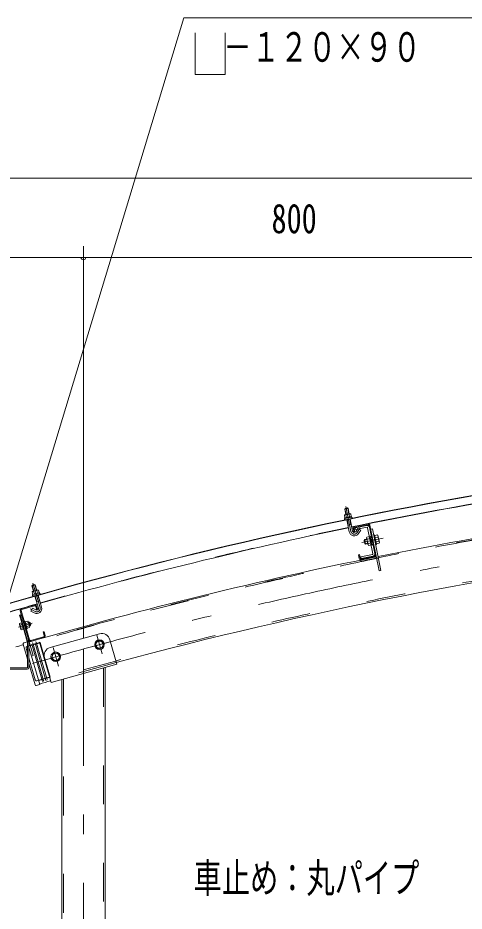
# Model space of a CAD drawing. Units: millimetres, scale not verified. Extents: x -37128 to 37128, y -14700 to 14700.
# Drawn here: x 27249 to 30001, y 5617 to 11123 of the extents above; entities that cross this region are included whole.
import ezdxf
from ezdxf.enums import TextEntityAlignment as Align

# ---------------------------------------------------------------- set-up
doc = ezdxf.new("R2010")
doc.units = ezdxf.units.MM
doc.header["$LTSCALE"] = 60
doc.linetypes.add('USER2', pattern=[10, 4, -6])
doc.linetypes.add('USER3', pattern=[24, 12, -5, 2, -5])
for name, color, linetype, lineweight in [('0-6_2-0BOLD', 7, 'Continuous', 18), ('0-7_2-1HIDDEN', 3, 'USER2', 18), ('0-8_2-2CENTER', 3, 'USER3', 18), ('0-9_2-4THIN', 4, 'Continuous', 18), ('0-A_2-5DIM', 3, 'Continuous', 18)]:
    doc.layers.add(name, color=color, linetype=linetype, lineweight=lineweight)
doc.styles.add('ＭＳ ゴシック', font='')
doc.styles.get('ＭＳ ゴシック').set_extended_font_data('MS Gothic')

msp = doc.modelspace()

# ---------------------------------------------------------------- linework, layer by layer
at = {"layer": '0-6_2-0BOLD'}
for p, q in [((29264.56, 8095.58), (29271.45, 8061.26)), ((29272.18, 8059.65), (29275.28, 8044.18)), ((29295.1, 8048.16), (29291.99, 8063.63)), ((29277.72, 8030.03), (29292.65, 7955.67)), ((29284.61, 7995.72), (29305.2, 7999.85)), ((29313.24, 7959.8), (29298.31, 8034.17)), ((29326.14, 7987.99), (29407.13, 8004.25)), ((29408.23, 7998.76), (29327.25, 7982.5)), ((29400.61, 7994.02), (29328.55, 7979.55)), ((29402.82, 7983.04), (29330.76, 7968.57)), ((29414.82, 7994.38), (29451.75, 7810.45)), ((29322.86, 7975.91), (29327.54, 7952.57)), ((29330.76, 7968.57), (29328.55, 7979.55)), ((29438.49, 7819.56), (29406.11, 7980.84)), ((29387.98, 7907.59), (29393.49, 7880.14)), ((29423.84, 7913.9), (29403.91, 7909.9)), ((29409.08, 7884.17), (29429.01, 7888.16)), ((29425.05, 7907.89), (29433.29, 7902.41)), ((29434.67, 7895.55), (29426.42, 7901.03)), ((29469.16, 7923), (29452.66, 7919.69)), ((29457.83, 7893.95), (29474.33, 7897.26)), ((29359.78, 7791.98), (29355.1, 7815.32)), ((29436.3, 7816.27), (29364.24, 7801.8)), ((29366.44, 7790.82), (29364.24, 7801.8)), ((29447.36, 7803.85), (29366.38, 7787.6)), ((29438.51, 7805.29), (29366.44, 7790.82)), ((29367.48, 7782.1), (29448.46, 7798.36)), ((27355.72, 7628.63), (27335.54, 7622.79)), ((27346.13, 7587.63), (27350.52, 7572.47)), ((27354.13, 7558.58), (27375.21, 7485.71)), ((27369.93, 7578.09), (27365.54, 7593.25)), ((27395.38, 7491.55), (27374.3, 7564.41)), ((27271.4, 7481.81), (27350.75, 7504.77)), ((27352.31, 7499.39), (27272.96, 7476.43)), ((27363.85, 7524.95), (27384.03, 7530.79)), ((27364.62, 7497.12), (27371.24, 7474.26)), ((27259.62, 7441.96), (27270.38, 7445.07)), ((27259.62, 7441.96), (27272.99, 7395.73)), ((27308.89, 7283.01), (27262.65, 7442.83)), ((27343.35, 7192.92), (27263.76, 7467.94)), ((27269.14, 7469.49), (27321.29, 7289.28)), ((27258.51, 7386.62), (27259.33, 7389.95)), ((27259.33, 7389.95), (27271.13, 7393.37)), ((27273.92, 7383.74), (27262.11, 7380.33)), ((27270.64, 7395.05), (27276.02, 7396.61)), ((27291.72, 7403.88), (27296.32, 7394.28)), ((27297.4, 7390.54), (27312.57, 7394.92)), ((27279.54, 7364.33), (27267.74, 7360.91)), ((27285.16, 7353.71), (27308.89, 7271.72)), ((27305.34, 7356.81), (27301.87, 7356.4)), ((27318.19, 7375.51), (27303.02, 7371.13)), ((27448.34, 7242.69), (27751.82, 7327.12)), ((27307.45, 7276.72), (27285.6, 7270.38)), ((27308.89, 7119.17), (27308.89, 7283.01)), ((27316.95, 7284.15), (27316.95, 7119.17)), ((27328.22, 7285.46), (27407.57, 7308.42)), ((27409.13, 7303.04), (27329.78, 7280.08)), ((27758.9, 7285.42), (27733.59, 7278.42)), ((27777.63, 7267), (27758.9, 7285.42)), ((27816.49, 7290.54), (27858.47, 7138.82)), ((27282.01, 7263.88), (27308.89, 7171.13)), ((27771.04, 7241.57), (27777.63, 7267)), ((27411.82, 7178.11), (27453.84, 7026.24)), ((27489.15, 7210.38), (27463.83, 7203.37)), ((27507.87, 7191.95), (27489.15, 7210.38)), ((27501.28, 7166.52), (27507.87, 7191.95)), ((26599.44, 7116.72), (27306.45, 7116.72)), ((27306.45, 7108.67), (26599.44, 7108.67)), ((27316.95, 7143.34), (27355.09, 7011.75)), ((27858.47, 7138.82), (27453.84, 7026.24)), ((27786.47, 7118.79), (27786.47, 2103.4)), ((27519.42, 7044.49), (27519.42, 132.9))]:
    msp.add_line(p, q, dxfattribs=at)
for points in [[(29292.04, 8065.4), (29285.15, 8099.71), (29264.56, 8095.58), (29267.3, 8099.7), (29281.03, 8102.45), (29285.15, 8099.71)], [(29265.46, 8042.21), (29262.35, 8057.68), (29264.93, 8059.95), (29298.56, 8066.7), (29301.81, 8065.61), (29304.92, 8050.13)], [(29487.65, 7716.98), (29476.67, 7714.78), (29420.31, 7995.48)], [(29327.54, 7952.57), (29322.05, 7951.47), (29317.37, 7974.81)], [(29349.76, 7944.41), (29363.33, 7964.81), (29345.85, 7976.45), (29332.27, 7956.05)], [(29427.98, 7928.83), (29421.12, 7927.46), (29431.73, 7874.61), (29438.59, 7875.99)], [(29425, 7972.14), (29435.98, 7974.35), (29487.65, 7716.98)], [(29455.61, 7876.55), (29461.1, 7877.65), (29449.39, 7935.99), (29443.9, 7934.88)], [(29450.08, 7932.56), (29466.58, 7935.87), (29469.78, 7932.23), (29478.46, 7888.99), (29476.91, 7884.4), (29460.41, 7881.08)], [(29401.36, 7910.28), (29387.98, 7907.59), (29384.69, 7902.65), (29388.55, 7883.43), (29393.49, 7880.14), (29406.87, 7882.83)], [(29431.59, 7875.3), (29411.66, 7871.3), (29408.46, 7874.94), (29399.78, 7918.17), (29401.33, 7922.77), (29421.26, 7926.77)], [(29355.1, 7815.32), (29349.61, 7814.21), (29354.29, 7790.88)], [(27365.44, 7595.01), (27355.72, 7628.63), (27351.38, 7631.02), (27337.93, 7627.13), (27335.54, 7622.79), (27345.27, 7589.17)], [(27340.89, 7569.68), (27336.5, 7584.85), (27338.89, 7587.32), (27371.83, 7596.86), (27375.17, 7596.03), (27379.56, 7580.87)], [(27371.24, 7474.26), (27365.86, 7472.7), (27359.24, 7495.56)], [(27360.06, 7473.6), (27338.6, 7485.43), (27328.46, 7467.03), (27349.92, 7455.21)], [(27258.51, 7386.62), (27268.04, 7353.67), (27270.52, 7351.29), (27282.32, 7354.7)], [(27270.64, 7395.05), (27282.8, 7353.02), (27288.18, 7354.58)], [(27304.11, 7367.38), (27305.34, 7356.81), (27291.72, 7403.88), (27288.56, 7402.37)], [(27314.1, 7395.78), (27320.88, 7397.74), (27326.72, 7377.57), (27319.94, 7375.61)], [(27320.88, 7397.74), (27325.21, 7395.35), (27329.1, 7381.91), (27326.72, 7377.57)], [(27411.39, 7315.36), (27404.78, 7338.22), (27410.16, 7339.78), (27416.77, 7316.91)], [(27771.04, 7241.57), (27745.72, 7234.56), (27726.99, 7252.99), (27733.59, 7278.42)], [(27316.93, 7243.92), (27332.59, 7189.8), (27343.35, 7192.92)], [(27361.59, 7008.17), (27383.44, 7014.5), (27316.95, 7243.93)], [(27501.28, 7166.52), (27475.96, 7159.52), (27457.24, 7177.94), (27463.83, 7203.37)]]:
    msp.add_lwpolyline(points, dxfattribs=at)
for points in [[(29306.64, 8050.48), (29263.74, 8041.86), (29264.85, 8036.37), (29307.74, 8044.99)], [(27381.23, 7581.36), (27382.79, 7575.98), (27340.77, 7563.82), (27339.21, 7569.2)], [(27294.62, 7400.16), (27309.78, 7404.55), (27312.25, 7402.17), (27321.79, 7369.22), (27320.97, 7365.89), (27305.81, 7361.5)]]:
    msp.add_lwpolyline(points, close=True, dxfattribs=at)
for centre, radius in [((27752.31, 7259.99), 29.75), ((27752.31, 7259.99), 22.05), ((27482.56, 7184.95), 29.75), ((27482.56, 7184.95), 22.05)]:
    msp.add_circle(centre, radius, dxfattribs=at)
for centre, radius, start, end in [((34652.96, -18066.75), 26646.03, 91.92674, 106.44423), ((34652.96, -18066.75), 26644.27, 91.92674, 106.44423), ((34652.96, -18066.75), 26595.27, 97.07867, 101.59389), ((34652.96, -18066.75), 26593.53, 97.07869, 101.5939), ((34652.96, -18066.75), 26383.53, 96.79214, 101.32828), ((29268.53, 8052.34), 8.17, 63.51012, 101.3526), ((29287.76, 8033.35), 30.57, 82.05652, 120.6487), ((29298.17, 8058.3), 8.17, 101.3526, 139.1951), ((29307.57, 8041.38), 3.5, 281.3526, 101.3526), ((29266.39, 8033.11), 3.5, 101.3526, 281.35258), ((29328.35, 7977.01), 11.2, 101.3526, 191.35258), ((29403.37, 7980.29), 14, 11.35263, 101.35376), ((29403.37, 7980.29), 2.8, 11.35263, 101.35376), ((29409.33, 7993.27), 11.2, 11.3526, 101.3526), ((29409.33, 7993.27), 5.6, 11.3526, 101.3526), ((34652.96, -18066.75), 26593.53, 101.63916, 105.85274), ((29323.53, 7961.87), 31.5, 191.3526, 326.3526), ((29323.53, 7961.87), 10.5, 191.3526, 326.3526), ((29328.35, 7977.01), 5.6, 101.3526, 191.35258), ((29460.35, 7927.93), 10.09, 330.79375, 11.3526), ((29410.14, 7917.84), 10.09, 191.3526, 231.91145), ((29440.13, 7903.79), 36.73, 170.41766, 212.28752), ((29417.89, 7879.24), 10.09, 150.79375, 191.35258), ((29438.1, 7903.38), 36.73, 350.41768, 32.28754), ((29468.1, 7889.32), 10.09, 11.3526, 51.91147), ((34652.96, -18066.75), 26116.47, 97.14531, 105.08748), ((29435.75, 7819.01), 2.8, 281.35376, 11.35263), ((29435.75, 7819.01), 14, 281.35376, 11.35263), ((34652.96, -18066.75), 26383.53, 101.3526, 106.1393), ((29365.28, 7793.08), 11.2, 191.3526, 281.3526), ((29365.28, 7793.08), 5.6, 191.3526, 281.3526), ((29446.26, 7809.34), 5.6, 281.3526, 11.3526), ((29446.26, 7809.34), 11.2, 281.3526, 11.3526), ((27342.58, 7560.7), 3.5, 106.1393, 286.13928), ((27343.11, 7580.04), 8.17, 68.29681, 106.1393), ((27363.86, 7562.72), 30.57, 86.84322, 125.43539), ((27372.15, 7588.44), 8.17, 106.1393, 143.9818), ((27382.93, 7572.37), 3.5, 286.1393, 106.1393), ((34652.94, -18066.75), 26593.53, 105.89798, 106.37151), ((27365.12, 7482.79), 31.5, 241.1393, 16.1393), ((27353.86, 7494.01), 11.2, 16.1393, 106.1393), ((27353.86, 7494.01), 5.6, 16.1393, 106.1393), ((27274.52, 7471.05), 11.2, 106.1393, 196.13928), ((27274.52, 7471.05), 5.6, 106.1393, 196.13928), ((27365.12, 7482.79), 10.5, 241.1393, 16.1393), ((27266.92, 7386.93), 8.17, 196.1393, 233.9818), ((27292.65, 7378.64), 30.57, 176.84322, 215.43538), ((27304.97, 7397.94), 8.17, 338.29681, 16.1393), ((27287.65, 7377.2), 30.57, 356.84322, 35.43539), ((27275.32, 7357.89), 8.17, 158.29681, 196.13928), ((27313.38, 7368.91), 8.17, 16.1393, 53.9818), ((27765.89, 7276.54), 52.5, 15.46639, 105.54708), ((27287.06, 7265.34), 5.25, 106.1636, 196.16359), ((27315.91, 7287.73), 11.2, 196.1393, 286.1393), ((27315.91, 7287.73), 5.6, 196.1393, 286.1393), ((27326.67, 7290.84), 11.2, 196.1393, 286.1393), ((27326.67, 7290.84), 5.6, 196.1393, 286.1393), ((27406.01, 7313.8), 5.6, 286.1393, 16.1393), ((27406.01, 7313.8), 11.2, 286.1393, 16.1393), ((34652.94, -18066.75), 26376.53, 106.22441, 106.33041), ((27462.42, 7192.11), 52.5, 105.54708, 195.46639), ((27306.45, 7119.17), 2.45, 270, 0), ((27306.45, 7119.17), 10.5, 270, 0), ((27360.13, 7013.22), 5.25, 196.1636, 286.1636), ((34652.96, -18066.75), 26116.47, 106.00784, 106.16364)]:
    msp.add_arc(centre, radius, start, end, dxfattribs=at)
at = {"layer": '0-7_2-1HIDDEN'}
for p, q in [((27304.24, 7247.54), (27386.6, 7271.41)), ((27401.07, 7032.91), (27332.18, 7270.57)), ((27422.25, 7039.02), (27353.37, 7276.69)), ((27382.51, 7272.96), (27364.35, 7267.7)), ((27299.47, 7238.87), (27308.89, 7206.34)), ((27335.44, 7259.32), (27314.26, 7253.18)), ((27356.62, 7265.46), (27343.18, 7261.56)), ((27316.95, 7178.55), (27356.46, 7042.21)), ((27855.48, 7149.61), (27450.85, 7037.04)), ((27776.67, 7116.06), (27776.67, 2103.4)), ((27365.14, 7037.44), (27447.5, 7061.31)), ((27418.98, 7050.31), (27405.53, 7046.41)), ((27444.86, 7057.82), (27426.71, 7052.56)), ((27529.22, 7047.22), (27529.22, 132.9)), ((27397.8, 7044.17), (27376.62, 7038.04))]:
    msp.add_line(p, q, dxfattribs=at)
for points in [[(27336.9, 7271.94), (27340.79, 7269.8), (27407.92, 7038.18), (27405.76, 7034.26)], [(27358.12, 7278.05), (27361.97, 7275.94), (27429.1, 7044.32), (27426.92, 7040.36)]]:
    msp.add_lwpolyline(points, dxfattribs=at)
msp.add_lwpolyline([(27386.26, 7272.59), (27447.84, 7060.14), (27445.45, 7055.8), (27381.92, 7274.98)], close=True, dxfattribs=at)
for centre, radius, start, end in [((34652.96, -18066.75), 26376.53, 91.92674, 106.22441), ((34652.96, -18066.75), 26373.72, 92.20737, 106.1636), ((34652.96, -18066.75), 26595.27, 101.63913, 105.85275), ((34652.96, -18066.75), 26126.28, 97.12095, 106.16364), ((34652.94, -18066.75), 26595.27, 105.89801, 106.44423), ((27306.19, 7240.82), 7, 106.1636, 196.16359), ((27363.19, 7044.16), 7, 196.1636, 286.1636)]:
    msp.add_arc(centre, radius, start, end, dxfattribs=at)
at = {"layer": '0-8_2-2CENTER'}
for p, q in [((29272.1, 8111.37), (29302.94, 7957.73)), ((29341.01, 7950.23), (29360.41, 7979.37)), ((29369.46, 7889.59), (29501.23, 7916.05)), ((27385.3, 7488.63), (27341.74, 7639.16)), ((27324.33, 7481.3), (27354.99, 7464.4)), ((27337.24, 7391.55), (27253.19, 7367.22)), ((27809.66, 7275.86), (27694.97, 7244.13)), ((27736.44, 7317.34), (27768.18, 7202.65)), ((27466.69, 7242.29), (27498.42, 7127.6)), ((27652.94, 7232.71), (27652.94, -305.48))]:
    msp.add_line(p, q, dxfattribs=at)
for centre, radius, start, end in [((34652.96, -18066.75), 26250, 92.03471, 106.28024), ((29323.53, 7961.87), 21, 191.3526, 326.3526), ((27365.12, 7482.79), 21, 241.1393, 16.1393)]:
    msp.add_arc(centre, radius, start, end, dxfattribs=at)
at = {"layer": '0-9_2-4THIN'}
for p, q in [((29273.31, 8061.63), (29266.05, 8097.81)), ((29282.92, 8101.2), (29290.18, 8065.02)), ((29386.13, 7904.81), (29401.83, 7907.96)), ((29406.41, 7885.15), (29390.7, 7882)), ((27336.84, 7625.14), (27347.09, 7589.7)), ((27363.62, 7594.48), (27353.37, 7629.92)), ((27323.22, 7396.45), (27314.63, 7393.96)), ((27319.42, 7377.43), (27328, 7379.92))]:
    msp.add_line(p, q, dxfattribs=at)
for points in [[(29279.58, 8030.41), (29286.47, 7996.09), (29285.26, 7992.5)], [(29305.85, 7996.63), (29303.34, 7999.48), (29296.45, 8033.8)], [(27364.77, 7521.8), (27365.67, 7525.48), (27355.95, 7559.1)], [(27372.48, 7563.88), (27382.21, 7530.26), (27384.94, 7527.64)]]:
    msp.add_lwpolyline(points, dxfattribs=at)
at = {"layer": '0-A_2-5DIM'}
for p, q in [((26952.97, 10135.9), (33952.98, 10135.9)), ((27652.94, 9715.9), (27652.94, 7302.7)), ((26252.95, 9645.9), (27652.94, 9645.9)), ((27666.94, 9645.9), (27638.94, 9645.9)), ((27652.94, 9645.9), (30452.97, 9645.9))]:
    msp.add_line(p, q, dxfattribs=at)
for points in [[(27059.12, 7127.9), (28272.58, 11122.9), (30827.59, 11122.9)], [(28526.88, 11030.42), (28526.88, 10772.9), (28342.58, 10772.9), (28342.58, 11030.42)]]:
    msp.add_lwpolyline(points, dxfattribs=at)
msp.add_arc((27652.94, 9645.9), 14, 180, 0, dxfattribs=at)

# ---------------------------------------------------------------- texts
at = {"layer": '0-A_2-5DIM', "color": 7, "style": 'ＭＳ ゴシック'}
for s, width, p in [('\u3000－１２０×９０', 0.7, (28342.58, 10797.77)), ('800', 0.75, (28813.21, 9740.77)), ('車止め：丸パイプ', 0.7, (28332.62, 5675.84))]:
    msp.add_text(s, height=182.3, dxfattribs=dict(at, width=width)).set_placement(p, align=Align.BOTTOM_LEFT)

doc.saveas('drawing.dxf')
